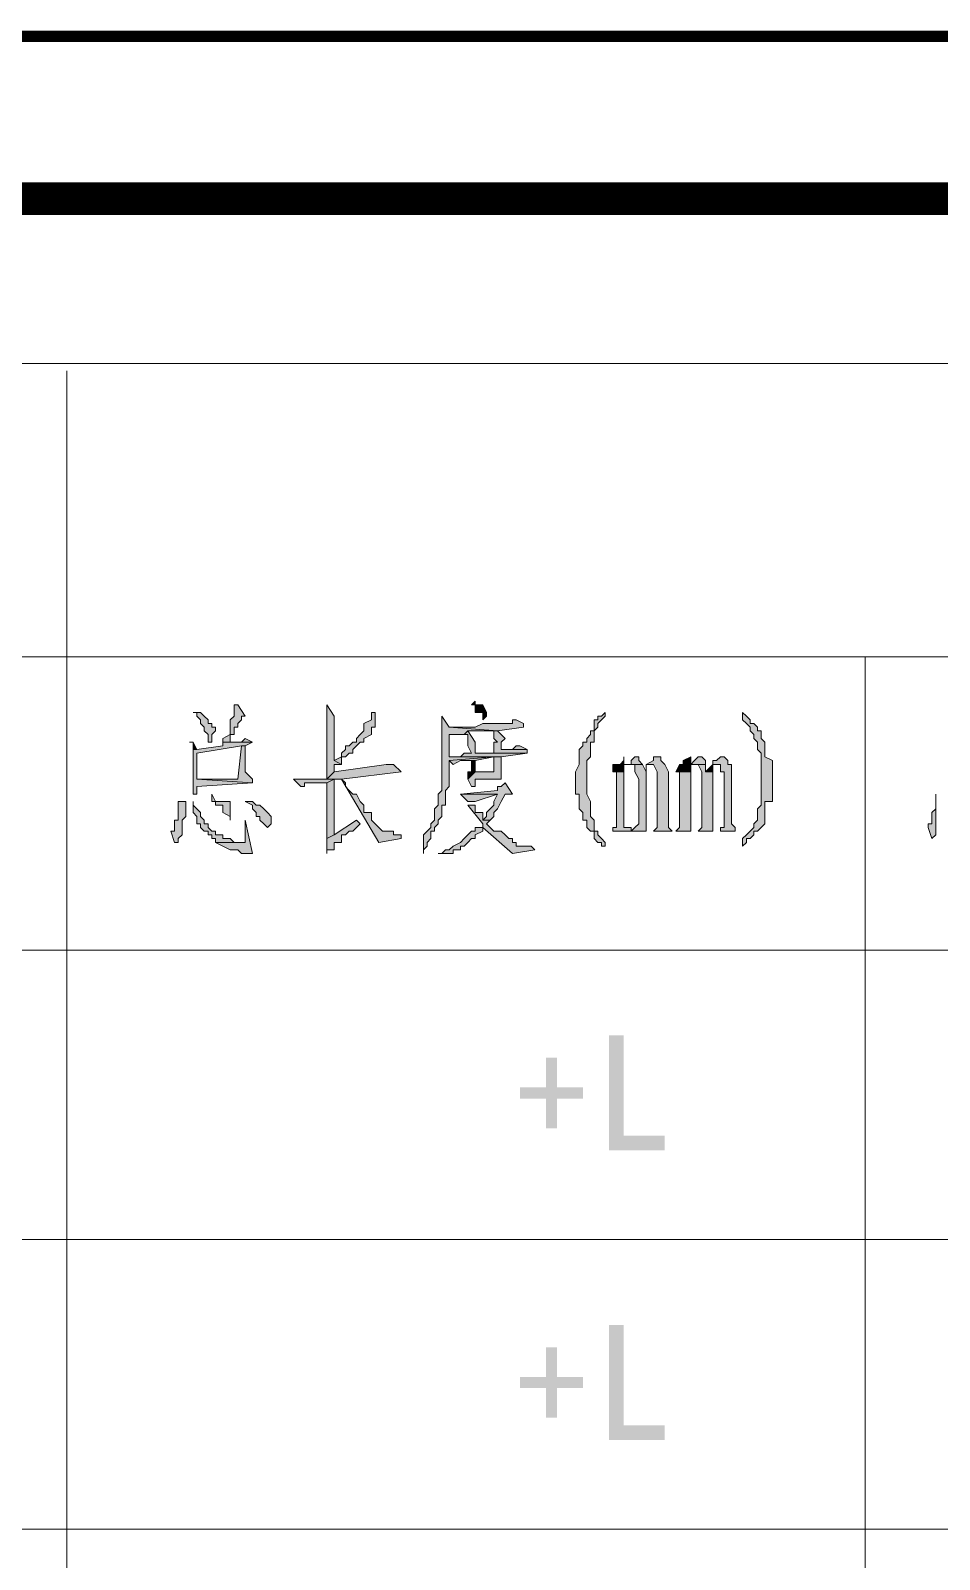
# Model space of a CAD drawing. Extents: x 457 to 4918, y -67 to 391.
# Drawn here: x 2883.9 to 2911.88, y 183.21 to 230.27 of the extents above; entities that cross this region are included whole.
import ezdxf

# ---------------------------------------------------------------- set-up
doc = ezdxf.new("R2010")
doc.units = 0
doc.header["$LTSCALE"] = 40
doc.header["$MEASUREMENT"] = 0
doc.layers.get('0').update_dxf_attribs({"linetype": 'CONTINUOUS'})
doc.layers.add('TK', color=1, linetype='CONTINUOUS')

msp = doc.modelspace()

# ---------------------------------------------------------------- hatches: boundary and pattern name
h = msp.add_hatch(color=0)
h.dxf.hatch_style = 2
h.paths.add_polyline_path([(2890.273, 209.512), (2890.159, 209.512), (2890.159, 209.169), (2890.044, 209.055), (2890.044, 208.826), (2890.044, 208.598), (2889.816, 208.483), (2889.816, 208.369), (2889.816, 208.255), (2889.016, 208.14), (2888.901, 208.14), (2888.901, 207.112), (2888.901, 206.769), (2889.016, 206.769), (2889.016, 206.997), (2890.73, 207.112), (2889.016, 207.226), (2889.016, 208.026), (2890.387, 208.255), (2890.502, 208.255), (2890.73, 208.369), (2889.816, 208.369), (2890.044, 208.369), (2890.044, 208.483), (2890.044, 208.598), (2890.159, 208.598), (2890.159, 208.826), (2890.273, 208.826), (2890.273, 208.941), (2890.387, 209.055), (2890.387, 209.169), (2890.502, 209.169)])
h = msp.add_hatch(color=0)
h.dxf.hatch_style = 2
h.paths.add_polyline_path([(2893.016, 209.512), (2893.016, 207.226), (2893.245, 207.455), (2893.245, 207.683), (2893.473, 207.683), (2893.245, 207.798), (2893.245, 208.941), (2893.245, 209.055), (2893.245, 209.169)])
h = msp.add_hatch(color=0)
h.dxf.hatch_style = 2
h.paths.add_polyline_path([(2897.588, 209.626), (2897.474, 209.512), (2897.588, 209.512), (2897.588, 209.283), (2897.817, 209.283), (2897.817, 209.169), (2897.817, 209.055), (2897.931, 209.169), (2897.931, 209.283), (2897.817, 209.512), (2897.588, 209.512)])
h = msp.add_hatch(color=0)
h.dxf.hatch_style = 2
h.paths.add_polyline_path([(2889.016, 209.283), (2888.901, 209.283), (2889.016, 209.283), (2889.016, 209.169), (2889.13, 209.055), (2889.13, 208.941), (2889.244, 208.826), (2889.244, 208.712), (2889.359, 208.598), (2889.359, 208.369), (2889.473, 208.369), (2889.473, 208.598), (2889.587, 208.712), (2889.587, 208.826), (2889.473, 208.826), (2889.473, 208.941), (2889.359, 208.941), (2889.359, 209.055), (2889.244, 209.169), (2889.13, 209.283)])
h = msp.add_hatch(color=0)
h.dxf.hatch_style = 2
h.paths.add_polyline_path([(2894.502, 209.283), (2894.388, 209.283), (2894.388, 209.169), (2894.388, 209.055), (2894.159, 208.941), (2894.159, 208.826), (2894.159, 208.712), (2894.045, 208.598), (2893.931, 208.483), (2893.931, 208.369), (2893.816, 208.369), (2893.702, 208.255), (2893.588, 208.255), (2893.588, 208.14), (2893.473, 208.026), (2893.473, 207.912), (2893.245, 207.798), (2893.473, 207.683), (2893.473, 207.798), (2893.473, 207.912), (2893.588, 207.912), (2893.702, 208.026), (2893.816, 208.026), (2893.816, 208.14), (2893.931, 208.255), (2894.045, 208.369), (2894.159, 208.369), (2894.159, 208.483), (2894.388, 208.598), (2894.388, 208.712), (2894.388, 208.826), (2894.502, 208.826)])
h = msp.add_hatch(color=0)
h.dxf.hatch_style = 2
h.paths.add_polyline_path([(2896.56, 209.169), (2896.56, 206.883), (2896.445, 206.769), (2896.445, 206.426), (2896.331, 206.312), (2896.331, 205.969), (2896.217, 205.854), (2896.217, 205.74), (2896.102, 205.626), (2895.988, 205.512), (2895.988, 205.283), (2895.988, 205.169), (2895.988, 204.94), (2895.988, 205.054), (2896.102, 205.169), (2896.102, 205.283), (2896.217, 205.397), (2896.217, 205.626), (2896.331, 205.626), (2896.331, 205.74), (2896.445, 205.854), (2896.445, 205.969), (2896.56, 206.083), (2896.56, 206.426), (2896.674, 206.426), (2896.674, 206.883), (2896.788, 206.997), (2896.788, 207.798), (2898.16, 207.912), (2898.388, 207.912), (2896.788, 207.912), (2896.788, 208.598), (2897.245, 208.598), (2897.36, 208.712), (2898.274, 208.712), (2896.788, 208.826)])
h = msp.add_hatch(color=0)
h.dxf.hatch_style = 2
h.paths.add_polyline_path([(2898.846, 209.055), (2898.731, 209.055), (2898.731, 208.941), (2897.817, 208.941), (2897.588, 208.826), (2896.788, 208.826), (2898.274, 208.712), (2899.074, 208.826), (2899.074, 208.941)])
h = msp.add_hatch(color=0)
h.dxf.hatch_style = 2
h.paths.add_polyline_path([(2901.589, 209.283), (2901.474, 209.169), (2901.36, 209.169), (2901.36, 209.055), (2901.246, 209.055), (2901.246, 208.941), (2901.246, 208.826), (2901.246, 208.712), (2901.132, 208.712), (2901.132, 208.598), (2901.017, 208.483), (2901.017, 208.369), (2900.903, 208.369), (2900.903, 208.255), (2900.789, 208.14), (2900.789, 207.683), (2900.674, 207.455), (2900.674, 206.769), (2900.789, 206.769), (2900.789, 206.312), (2900.903, 206.197), (2900.903, 205.969), (2901.017, 205.969), (2901.017, 205.74), (2901.132, 205.626), (2901.246, 205.626), (2901.246, 205.512), (2901.246, 205.397), (2901.36, 205.283), (2901.474, 205.283), (2901.474, 205.169), (2901.589, 205.169), (2901.589, 205.283), (2901.474, 205.397), (2901.36, 205.512), (2901.36, 205.626), (2901.246, 205.626), (2901.246, 205.74), (2901.246, 205.969), (2901.132, 206.083), (2901.132, 206.54), (2901.017, 206.769), (2901.017, 207.798), (2901.132, 207.912), (2901.132, 208.369), (2901.246, 208.369), (2901.246, 208.598), (2901.246, 208.712), (2901.36, 208.826), (2901.36, 208.941), (2901.474, 209.055), (2901.589, 209.169)])
h = msp.add_hatch(color=0)
h.dxf.hatch_style = 2
h.paths.add_polyline_path([(2905.818, 209.283), (2905.818, 209.169), (2905.818, 209.055), (2905.932, 208.941), (2906.046, 208.826), (2906.046, 208.712), (2906.161, 208.598), (2906.161, 208.483), (2906.275, 208.369), (2906.275, 208.14), (2906.389, 208.026), (2906.389, 206.426), (2906.275, 206.312), (2906.275, 205.969), (2906.161, 205.854), (2906.161, 205.74), (2906.046, 205.626), (2905.932, 205.512), (2905.818, 205.397), (2905.818, 205.283), (2905.818, 205.169), (2905.932, 205.283), (2905.932, 205.397), (2906.046, 205.397), (2906.161, 205.512), (2906.161, 205.626), (2906.275, 205.626), (2906.389, 205.74), (2906.504, 205.854), (2906.504, 206.197), (2906.504, 206.54), (2906.732, 206.54), (2906.732, 207.798), (2906.504, 207.912), (2906.504, 208.255), (2906.504, 208.369), (2906.389, 208.483), (2906.389, 208.712), (2906.275, 208.712), (2906.275, 208.826), (2906.161, 208.941), (2906.046, 208.941), (2906.046, 209.055), (2905.932, 209.169)])
h = msp.add_hatch(color=0)
h.dxf.hatch_style = 2
h.paths.add_polyline_path([(2897.36, 208.712), (2897.245, 208.598), (2897.36, 208.598), (2897.36, 208.255), (2897.474, 208.026), (2897.245, 208.026), (2897.131, 207.912), (2896.788, 207.912), (2898.388, 207.912), (2899.188, 208.026), (2897.588, 208.026), (2897.588, 208.369)])
h = msp.add_hatch(color=0)
h.dxf.hatch_style = 2
h.paths.add_polyline_path([(2898.274, 208.712), (2898.16, 208.712), (2898.16, 208.483), (2898.274, 208.369), (2898.16, 208.369), (2898.16, 208.026), (2897.588, 208.026), (2899.188, 208.026), (2899.188, 208.14), (2898.388, 208.14), (2898.388, 208.369), (2898.503, 208.483)])
h = msp.add_hatch(color=0)
h.dxf.hatch_style = 2
h.paths.add_polyline_path([(2888.901, 208.369), (2888.787, 208.369), (2888.901, 208.369), (2888.901, 208.14), (2889.016, 208.14)])
h = msp.add_hatch(color=0)
h.dxf.hatch_style = 2
h.paths.add_polyline_path([(2890.502, 208.255), (2890.387, 208.255), (2890.273, 207.226), (2889.016, 207.226), (2890.73, 207.112), (2890.73, 207.226), (2890.502, 207.455), (2890.502, 207.683), (2890.502, 207.798)])
h = msp.add_hatch(color=0)
h.dxf.hatch_style = 2
h.paths.add_polyline_path([(2890.502, 208.483), (2890.387, 208.369), (2889.816, 208.369), (2890.73, 208.369)])
h = msp.add_hatch(color=0)
h.dxf.hatch_style = 2
h.paths.add_polyline_path([(2898.96, 208.255), (2898.846, 208.255), (2898.731, 208.14), (2898.388, 208.14), (2899.188, 208.14)])
h = msp.add_hatch(color=0)
h.dxf.hatch_style = 2
h.paths.add_polyline_path([(2895.074, 207.683), (2894.845, 207.683), (2893.245, 207.455), (2893.016, 207.226), (2891.988, 207.226), (2893.473, 207.226), (2894.616, 205.283), (2895.302, 205.397), (2895.302, 205.512), (2895.074, 205.512), (2895.074, 205.626), (2894.845, 205.626), (2894.731, 205.626), (2894.616, 205.74), (2894.502, 205.854), (2894.388, 205.969), (2894.388, 206.083), (2894.388, 206.197), (2894.159, 206.197), (2894.159, 206.312), (2894.159, 206.426), (2894.045, 206.54), (2893.931, 206.769), (2893.816, 206.769), (2893.702, 206.883), (2893.588, 206.997), (2893.588, 207.112), (2893.473, 207.226), (2895.302, 207.455)])
h = msp.add_hatch(color=0)
h.dxf.hatch_style = 2
h.paths.add_polyline_path([(2898.16, 207.912), (2896.788, 207.798), (2896.902, 207.683), (2897.131, 207.798), (2897.588, 207.798)])
h = msp.add_hatch(color=0)
h.dxf.hatch_style = 2
h.paths.add_polyline_path([(2898.388, 207.912), (2898.16, 207.912), (2898.16, 207.455), (2897.588, 207.455), (2897.36, 207.226), (2897.474, 206.997), (2897.588, 206.997), (2897.588, 207.226), (2898.388, 207.226)])
h = msp.add_hatch(color=0)
h.dxf.hatch_style = 2
h.paths.add_polyline_path([(2897.588, 207.798), (2897.474, 207.798), (2897.474, 207.455), (2897.36, 207.455), (2897.36, 207.226), (2897.588, 207.455)])
h = msp.add_hatch(color=0)
h.dxf.hatch_style = 2
h.paths.add_polyline_path([(2902.16, 207.912), (2902.16, 207.798), (2902.046, 207.683), (2901.932, 207.683), (2901.817, 207.683), (2901.817, 207.455), (2902.16, 207.455)])
h = msp.add_hatch(color=0)
h.dxf.hatch_style = 2
h.paths.add_polyline_path([(2902.503, 207.912), (2902.389, 207.798), (2902.389, 207.683), (2902.16, 207.683), (2902.16, 207.455), (2901.817, 207.455), (2901.932, 207.455), (2901.932, 205.74), (2901.817, 205.74), (2901.817, 205.626), (2902.389, 205.626), (2902.389, 205.74), (2902.16, 205.74), (2902.16, 207.455), (2902.16, 207.683), (2902.732, 207.683), (2902.617, 207.798), (2902.617, 207.912)])
h = msp.add_hatch(color=0)
h.dxf.hatch_style = 2
h.paths.add_polyline_path([(2902.732, 207.683), (2902.389, 207.683), (2902.503, 207.683), (2902.503, 207.455), (2902.617, 207.226), (2902.617, 205.854), (2902.503, 205.74), (2902.389, 205.626), (2902.846, 205.626), (2902.846, 205.74), (2902.846, 207.455)])
h = msp.add_hatch(color=0)
h.dxf.hatch_style = 2
h.paths.add_polyline_path([(2903.189, 207.912), (2903.075, 207.912), (2903.075, 207.798), (2902.846, 207.683), (2903.075, 207.683), (2903.189, 207.455), (2903.189, 205.74), (2903.075, 205.626), (2903.646, 205.626), (2903.532, 205.74), (2903.532, 207.455), (2903.418, 207.683), (2903.303, 207.798), (2903.303, 207.912)])
h = msp.add_hatch(color=0)
h.dxf.hatch_style = 2
h.paths.add_polyline_path([(2902.846, 207.683), (2902.846, 207.455), (2902.846, 207.683), (2903.075, 207.683)])
h = msp.add_hatch(color=0)
h.dxf.hatch_style = 2
h.paths.add_polyline_path([(2904.218, 207.912), (2903.989, 207.798), (2903.989, 207.683), (2903.875, 207.683), (2903.76, 207.455), (2903.875, 207.455), (2904.218, 207.455)])
h = msp.add_hatch(color=0)
h.dxf.hatch_style = 2
h.paths.add_polyline_path([(2904.561, 207.912), (2904.446, 207.912), (2904.332, 207.798), (2904.218, 207.683), (2904.218, 207.455), (2903.875, 207.455), (2903.875, 205.74), (2903.76, 205.626), (2904.218, 205.626), (2904.218, 205.74), (2904.218, 207.455), (2904.218, 207.683), (2904.675, 207.683), (2904.675, 207.798)])
h = msp.add_hatch(color=0)
h.dxf.hatch_style = 2
h.paths.add_polyline_path([(2904.675, 207.683), (2904.332, 207.683), (2904.446, 207.683), (2904.561, 207.455), (2904.561, 205.74), (2904.446, 205.626), (2904.903, 205.626), (2904.903, 205.74), (2904.903, 207.455), (2904.675, 207.455)])
h = msp.add_hatch(color=0)
h.dxf.hatch_style = 2
h.paths.add_polyline_path([(2904.903, 207.683), (2904.675, 207.455), (2904.903, 207.455), (2904.903, 207.683), (2905.018, 207.683)])
h = msp.add_hatch(color=0)
h.dxf.hatch_style = 2
h.paths.add_polyline_path([(2905.132, 207.912), (2905.018, 207.798), (2904.903, 207.798), (2904.903, 207.683), (2905.132, 207.683), (2905.132, 207.455), (2905.246, 207.455), (2905.246, 205.74), (2905.132, 205.74), (2905.132, 205.626), (2905.589, 205.626), (2905.589, 205.74), (2905.475, 205.854), (2905.475, 207.683), (2905.361, 207.683), (2905.361, 207.798), (2905.246, 207.912)])
h = msp.add_hatch(color=0)
h.dxf.hatch_style = 2
h.paths.add_polyline_path([(2891.988, 207.226), (2892.216, 206.997), (2892.33, 206.997), (2892.33, 207.112), (2893.016, 207.112), (2893.245, 207.226), (2893.473, 207.226)])
h = msp.add_hatch(color=0)
h.dxf.hatch_style = 2
h.paths.add_polyline_path([(2893.245, 207.226), (2893.016, 207.112), (2893.016, 205.397), (2893.245, 205.512)])
h = msp.add_hatch(color=0)
h.dxf.hatch_style = 2
h.paths.add_polyline_path([(2898.503, 207.112), (2898.388, 206.997), (2898.274, 206.997), (2898.274, 206.883), (2897.131, 206.769), (2898.274, 206.769), (2898.16, 206.54), (2898.16, 206.426), (2898.045, 206.312), (2897.931, 206.197), (2897.931, 206.083), (2897.817, 205.969), (2898.045, 205.969), (2898.16, 206.083), (2898.16, 206.197), (2898.274, 206.312), (2898.388, 206.54), (2898.503, 206.769), (2898.617, 206.769), (2898.731, 206.769)])
h = msp.add_hatch(color=0)
h.dxf.hatch_style = 2
h.paths.add_polyline_path([(2889.473, 206.769), (2889.473, 206.54), (2889.587, 206.54), (2889.587, 206.426), (2889.816, 206.426), (2889.816, 206.312), (2889.816, 206.197), (2890.044, 206.083), (2890.044, 205.969), (2890.044, 206.312), (2890.044, 206.426), (2890.044, 206.54), (2889.816, 206.54), (2889.587, 206.54)])
h = msp.add_hatch(color=0)
h.dxf.hatch_style = 2
h.paths.add_polyline_path([(2897.131, 206.769), (2897.36, 206.54), (2897.588, 206.54), (2898.274, 206.769)])
h = msp.add_hatch(color=0)
h.dxf.hatch_style = 2
h.paths.add_polyline_path([(2911.761, 206.769), (2911.761, 206.312), (2911.647, 206.197), (2911.647, 205.854), (2911.533, 205.854), (2911.533, 205.74), (2911.647, 205.397), (2911.761, 205.512), (2911.761, 205.626)])
h = msp.add_hatch(color=0)
h.dxf.hatch_style = 2
h.paths.add_polyline_path([(2888.673, 206.54), (2888.559, 206.54), (2888.444, 206.54), (2888.444, 205.969), (2888.33, 205.969), (2888.33, 205.626), (2888.216, 205.626), (2888.33, 205.283), (2888.444, 205.283), (2888.444, 205.397), (2888.559, 205.512), (2888.559, 205.969), (2888.673, 206.083)])
h = msp.add_hatch(color=0)
h.dxf.hatch_style = 2
h.paths.add_polyline_path([(2888.901, 206.54), (2888.901, 206.426), (2888.901, 206.312), (2888.901, 206.197), (2889.016, 206.083), (2889.016, 205.854), (2889.13, 205.854), (2889.13, 205.74), (2889.244, 205.626), (2889.359, 205.626), (2889.359, 205.512), (2889.473, 205.512), (2889.473, 205.397), (2889.587, 205.397), (2889.587, 205.283), (2890.502, 205.283), (2890.159, 205.283), (2890.044, 205.397), (2889.816, 205.397), (2889.816, 205.512), (2889.587, 205.512), (2889.587, 205.626), (2889.473, 205.626), (2889.359, 205.74), (2889.359, 205.854), (2889.244, 205.854), (2889.244, 205.969), (2889.13, 206.083), (2889.13, 206.197), (2889.016, 206.312), (2888.901, 206.426)])
h = msp.add_hatch(color=0)
h.dxf.hatch_style = 2
h.paths.add_polyline_path([(2890.502, 206.54), (2890.73, 206.426), (2890.73, 206.312), (2890.845, 206.197), (2890.845, 206.083), (2890.959, 206.083), (2890.959, 205.969), (2891.073, 205.854), (2891.187, 205.74), (2891.302, 205.854), (2891.302, 206.083), (2891.187, 206.197), (2891.073, 206.312), (2890.959, 206.426), (2890.845, 206.426), (2890.73, 206.54)])
h = msp.add_hatch(color=0)
h.dxf.hatch_style = 2
h.paths.add_polyline_path([(2897.588, 206.426), (2897.36, 206.426), (2897.817, 205.854), (2897.817, 205.74), (2897.588, 205.74), (2897.817, 205.74), (2898.731, 204.94), (2899.417, 205.054), (2899.303, 205.169), (2898.846, 205.169), (2898.846, 205.283), (2898.731, 205.283), (2898.731, 205.397), (2898.617, 205.397), (2898.503, 205.512), (2898.388, 205.626), (2898.274, 205.626), (2898.16, 205.626), (2898.045, 205.74), (2897.931, 205.854), (2898.045, 205.969), (2897.817, 205.969), (2897.817, 206.083), (2897.817, 206.197), (2897.588, 206.197), (2897.588, 206.312)])
h = msp.add_hatch(color=0)
h.dxf.hatch_style = 2
h.paths.add_polyline_path([(2890.502, 205.969), (2890.502, 205.283), (2889.587, 205.283), (2889.816, 205.169), (2890.044, 205.054), (2890.273, 205.054), (2890.387, 204.94), (2890.73, 204.94)])
h = msp.add_hatch(color=0)
h.dxf.hatch_style = 2
h.paths.add_polyline_path([(2893.931, 205.969), (2893.245, 205.512), (2893.016, 205.397), (2893.016, 205.283), (2893.016, 204.94), (2893.016, 205.054), (2893.245, 205.054), (2893.245, 205.169), (2893.245, 205.283), (2893.473, 205.283), (2893.473, 205.397), (2893.473, 205.512), (2893.588, 205.512), (2893.702, 205.626), (2893.816, 205.626), (2893.931, 205.74), (2894.045, 205.854)])
h = msp.add_hatch(color=0)
h.dxf.hatch_style = 2
h.paths.add_polyline_path([(2897.588, 205.74), (2897.588, 205.626), (2897.474, 205.626), (2897.36, 205.512), (2897.245, 205.397), (2897.131, 205.283), (2896.902, 205.169), (2896.788, 205.054), (2896.674, 205.054), (2896.56, 204.94), (2896.445, 204.94), (2896.674, 204.94), (2896.788, 204.94), (2896.902, 204.94), (2896.902, 205.054), (2897.131, 205.054), (2897.131, 205.169), (2897.245, 205.169), (2897.36, 205.283), (2897.474, 205.397), (2897.588, 205.397), (2897.588, 205.512), (2897.817, 205.626), (2897.817, 205.74)])
h = msp.add_hatch(color=0)
h.dxf.hatch_style = 2
h.paths.add_polyline_path([(2901.703, 195.796), (2901.703, 199.339), (2902.16, 199.339), (2902.16, 196.253), (2903.418, 196.253), (2903.418, 195.796)])
h = msp.add_hatch(color=0)
h.dxf.hatch_style = 2
h.paths.add_polyline_path([(2899.76, 197.396), (2898.96, 197.396), (2898.96, 197.739), (2899.76, 197.739), (2899.76, 198.654), (2900.103, 198.654), (2900.103, 197.739), (2900.903, 197.739), (2900.903, 197.396), (2900.103, 197.396), (2900.103, 196.482), (2899.76, 196.482)])
h = msp.add_hatch(color=0)
h.dxf.hatch_style = 2
h.paths.add_polyline_path([(2901.703, 186.881), (2901.703, 190.424), (2902.16, 190.424), (2902.16, 187.338), (2903.418, 187.338), (2903.418, 186.881)])
h = msp.add_hatch(color=0)
h.dxf.hatch_style = 2
h.paths.add_polyline_path([(2899.76, 188.481), (2898.96, 188.481), (2898.96, 188.824), (2899.76, 188.824), (2899.76, 189.738), (2900.103, 189.738), (2900.103, 188.824), (2900.903, 188.824), (2900.903, 188.481), (2900.103, 188.481), (2900.103, 187.566), (2899.76, 187.566)])

# ---------------------------------------------------------------- linework, layer by layer
at = {"const_width": 0.35}
msp.add_lwpolyline([(2520.536, -66.9), (2940.536, -66.9), (2940.536, 230.1), (2520.536, 230.1)], close=True, dxfattribs=at)
at = {"color": 0, "lineweight": 5}
for points in [[(2890.273, 209.512), (2890.159, 209.512), (2890.159, 209.169), (2890.044, 209.055), (2890.044, 208.826), (2890.044, 208.598), (2889.816, 208.483), (2889.816, 208.369), (2889.816, 208.255), (2889.016, 208.14), (2888.901, 208.14), (2888.901, 207.112), (2888.901, 206.769), (2889.016, 206.769), (2889.016, 206.997), (2890.73, 207.112), (2889.016, 207.226), (2889.016, 208.026), (2890.387, 208.255), (2890.502, 208.255), (2890.73, 208.369), (2889.816, 208.369), (2890.044, 208.369), (2890.044, 208.483), (2890.044, 208.598), (2890.159, 208.598), (2890.159, 208.826), (2890.273, 208.826), (2890.273, 208.941), (2890.387, 209.055), (2890.387, 209.169), (2890.502, 209.169)], [(2893.016, 209.512), (2893.016, 207.226), (2893.245, 207.455), (2893.245, 207.683), (2893.473, 207.683), (2893.245, 207.798), (2893.245, 208.941), (2893.245, 209.055), (2893.245, 209.169)], [(2897.588, 209.626), (2897.474, 209.512), (2897.588, 209.512), (2897.588, 209.283), (2897.817, 209.283), (2897.817, 209.169), (2897.817, 209.055), (2897.931, 209.169), (2897.931, 209.283), (2897.817, 209.512), (2897.588, 209.512)], [(2889.016, 209.283), (2888.901, 209.283), (2889.016, 209.283), (2889.016, 209.169), (2889.13, 209.055), (2889.13, 208.941), (2889.244, 208.826), (2889.244, 208.712), (2889.359, 208.598), (2889.359, 208.369), (2889.473, 208.369), (2889.473, 208.598), (2889.587, 208.712), (2889.587, 208.826), (2889.473, 208.826), (2889.473, 208.941), (2889.359, 208.941), (2889.359, 209.055), (2889.244, 209.169), (2889.13, 209.283)], [(2894.502, 209.283), (2894.388, 209.283), (2894.388, 209.169), (2894.388, 209.055), (2894.159, 208.941), (2894.159, 208.826), (2894.159, 208.712), (2894.045, 208.598), (2893.931, 208.483), (2893.931, 208.369), (2893.816, 208.369), (2893.702, 208.255), (2893.588, 208.255), (2893.588, 208.14), (2893.473, 208.026), (2893.473, 207.912), (2893.245, 207.798), (2893.473, 207.683), (2893.473, 207.798), (2893.473, 207.912), (2893.588, 207.912), (2893.702, 208.026), (2893.816, 208.026), (2893.816, 208.14), (2893.931, 208.255), (2894.045, 208.369), (2894.159, 208.369), (2894.159, 208.483), (2894.388, 208.598), (2894.388, 208.712), (2894.388, 208.826), (2894.502, 208.826)], [(2896.56, 209.169), (2896.56, 206.883), (2896.445, 206.769), (2896.445, 206.426), (2896.331, 206.312), (2896.331, 205.969), (2896.217, 205.854), (2896.217, 205.74), (2896.102, 205.626), (2895.988, 205.512), (2895.988, 205.283), (2895.988, 205.169), (2895.988, 204.94), (2895.988, 205.054), (2896.102, 205.169), (2896.102, 205.283), (2896.217, 205.397), (2896.217, 205.626), (2896.331, 205.626), (2896.331, 205.74), (2896.445, 205.854), (2896.445, 205.969), (2896.56, 206.083), (2896.56, 206.426), (2896.674, 206.426), (2896.674, 206.883), (2896.788, 206.997), (2896.788, 207.798), (2898.16, 207.912), (2898.388, 207.912), (2896.788, 207.912), (2896.788, 208.598), (2897.245, 208.598), (2897.36, 208.712), (2898.274, 208.712), (2896.788, 208.826)], [(2898.846, 209.055), (2898.731, 209.055), (2898.731, 208.941), (2897.817, 208.941), (2897.588, 208.826), (2896.788, 208.826), (2898.274, 208.712), (2899.074, 208.826), (2899.074, 208.941)], [(2901.589, 209.283), (2901.474, 209.169), (2901.36, 209.169), (2901.36, 209.055), (2901.246, 209.055), (2901.246, 208.941), (2901.246, 208.826), (2901.246, 208.712), (2901.132, 208.712), (2901.132, 208.598), (2901.017, 208.483), (2901.017, 208.369), (2900.903, 208.369), (2900.903, 208.255), (2900.789, 208.14), (2900.789, 207.683), (2900.674, 207.455), (2900.674, 206.769), (2900.789, 206.769), (2900.789, 206.312), (2900.903, 206.197), (2900.903, 205.969), (2901.017, 205.969), (2901.017, 205.74), (2901.132, 205.626), (2901.246, 205.626), (2901.246, 205.512), (2901.246, 205.397), (2901.36, 205.283), (2901.474, 205.283), (2901.474, 205.169), (2901.589, 205.169), (2901.589, 205.283), (2901.474, 205.397), (2901.36, 205.512), (2901.36, 205.626), (2901.246, 205.626), (2901.246, 205.74), (2901.246, 205.969), (2901.132, 206.083), (2901.132, 206.54), (2901.017, 206.769), (2901.017, 207.798), (2901.132, 207.912), (2901.132, 208.369), (2901.246, 208.369), (2901.246, 208.598), (2901.246, 208.712), (2901.36, 208.826), (2901.36, 208.941), (2901.474, 209.055), (2901.589, 209.169)], [(2905.818, 209.283), (2905.818, 209.169), (2905.818, 209.055), (2905.932, 208.941), (2906.046, 208.826), (2906.046, 208.712), (2906.161, 208.598), (2906.161, 208.483), (2906.275, 208.369), (2906.275, 208.14), (2906.389, 208.026), (2906.389, 206.426), (2906.275, 206.312), (2906.275, 205.969), (2906.161, 205.854), (2906.161, 205.74), (2906.046, 205.626), (2905.932, 205.512), (2905.818, 205.397), (2905.818, 205.283), (2905.818, 205.169), (2905.932, 205.283), (2905.932, 205.397), (2906.046, 205.397), (2906.161, 205.512), (2906.161, 205.626), (2906.275, 205.626), (2906.389, 205.74), (2906.504, 205.854), (2906.504, 206.197), (2906.504, 206.54), (2906.732, 206.54), (2906.732, 207.798), (2906.504, 207.912), (2906.504, 208.255), (2906.504, 208.369), (2906.389, 208.483), (2906.389, 208.712), (2906.275, 208.712), (2906.275, 208.826), (2906.161, 208.941), (2906.046, 208.941), (2906.046, 209.055), (2905.932, 209.169)], [(2897.36, 208.712), (2897.245, 208.598), (2897.36, 208.598), (2897.36, 208.255), (2897.474, 208.026), (2897.245, 208.026), (2897.131, 207.912), (2896.788, 207.912), (2898.388, 207.912), (2899.188, 208.026), (2897.588, 208.026), (2897.588, 208.369)], [(2898.274, 208.712), (2898.16, 208.712), (2898.16, 208.483), (2898.274, 208.369), (2898.16, 208.369), (2898.16, 208.026), (2897.588, 208.026), (2899.188, 208.026), (2899.188, 208.14), (2898.388, 208.14), (2898.388, 208.369), (2898.503, 208.483)], [(2888.901, 208.369), (2888.787, 208.369), (2888.901, 208.369), (2888.901, 208.14), (2889.016, 208.14)], [(2890.502, 208.255), (2890.387, 208.255), (2890.273, 207.226), (2889.016, 207.226), (2890.73, 207.112), (2890.73, 207.226), (2890.502, 207.455), (2890.502, 207.683), (2890.502, 207.798)], [(2890.502, 208.483), (2890.387, 208.369), (2889.816, 208.369), (2890.73, 208.369)], [(2898.96, 208.255), (2898.846, 208.255), (2898.731, 208.14), (2898.388, 208.14), (2899.188, 208.14)], [(2895.074, 207.683), (2894.845, 207.683), (2893.245, 207.455), (2893.016, 207.226), (2891.988, 207.226), (2893.473, 207.226), (2894.616, 205.283), (2895.302, 205.397), (2895.302, 205.512), (2895.074, 205.512), (2895.074, 205.626), (2894.845, 205.626), (2894.731, 205.626), (2894.616, 205.74), (2894.502, 205.854), (2894.388, 205.969), (2894.388, 206.083), (2894.388, 206.197), (2894.159, 206.197), (2894.159, 206.312), (2894.159, 206.426), (2894.045, 206.54), (2893.931, 206.769), (2893.816, 206.769), (2893.702, 206.883), (2893.588, 206.997), (2893.588, 207.112), (2893.473, 207.226), (2895.302, 207.455)], [(2898.16, 207.912), (2896.788, 207.798), (2896.902, 207.683), (2897.131, 207.798), (2897.588, 207.798)], [(2898.388, 207.912), (2898.16, 207.912), (2898.16, 207.455), (2897.588, 207.455), (2897.36, 207.226), (2897.474, 206.997), (2897.588, 206.997), (2897.588, 207.226), (2898.388, 207.226)], [(2897.588, 207.798), (2897.474, 207.798), (2897.474, 207.455), (2897.36, 207.455), (2897.36, 207.226), (2897.588, 207.455)], [(2902.16, 207.912), (2902.16, 207.798), (2902.046, 207.683), (2901.932, 207.683), (2901.817, 207.683), (2901.817, 207.455), (2902.16, 207.455)], [(2902.503, 207.912), (2902.389, 207.798), (2902.389, 207.683), (2902.16, 207.683), (2902.16, 207.455), (2901.817, 207.455), (2901.932, 207.455), (2901.932, 205.74), (2901.817, 205.74), (2901.817, 205.626), (2902.389, 205.626), (2902.389, 205.74), (2902.16, 205.74), (2902.16, 207.455), (2902.16, 207.683), (2902.732, 207.683), (2902.617, 207.798), (2902.617, 207.912)], [(2902.732, 207.683), (2902.389, 207.683), (2902.503, 207.683), (2902.503, 207.455), (2902.617, 207.226), (2902.617, 205.854), (2902.503, 205.74), (2902.389, 205.626), (2902.846, 205.626), (2902.846, 205.74), (2902.846, 207.455)], [(2903.189, 207.912), (2903.075, 207.912), (2903.075, 207.798), (2902.846, 207.683), (2903.075, 207.683), (2903.189, 207.455), (2903.189, 205.74), (2903.075, 205.626), (2903.646, 205.626), (2903.532, 205.74), (2903.532, 207.455), (2903.418, 207.683), (2903.303, 207.798), (2903.303, 207.912)], [(2902.846, 207.683), (2902.846, 207.455), (2902.846, 207.683), (2903.075, 207.683)], [(2904.218, 207.912), (2903.989, 207.798), (2903.989, 207.683), (2903.875, 207.683), (2903.76, 207.455), (2903.875, 207.455), (2904.218, 207.455)], [(2904.561, 207.912), (2904.446, 207.912), (2904.332, 207.798), (2904.218, 207.683), (2904.218, 207.455), (2903.875, 207.455), (2903.875, 205.74), (2903.76, 205.626), (2904.218, 205.626), (2904.218, 205.74), (2904.218, 207.455), (2904.218, 207.683), (2904.675, 207.683), (2904.675, 207.798)], [(2904.675, 207.683), (2904.332, 207.683), (2904.446, 207.683), (2904.561, 207.455), (2904.561, 205.74), (2904.446, 205.626), (2904.903, 205.626), (2904.903, 205.74), (2904.903, 207.455), (2904.675, 207.455)], [(2904.903, 207.683), (2904.675, 207.455), (2904.903, 207.455), (2904.903, 207.683), (2905.018, 207.683)], [(2905.132, 207.912), (2905.018, 207.798), (2904.903, 207.798), (2904.903, 207.683), (2905.132, 207.683), (2905.132, 207.455), (2905.246, 207.455), (2905.246, 205.74), (2905.132, 205.74), (2905.132, 205.626), (2905.589, 205.626), (2905.589, 205.74), (2905.475, 205.854), (2905.475, 207.683), (2905.361, 207.683), (2905.361, 207.798), (2905.246, 207.912)], [(2891.988, 207.226), (2892.216, 206.997), (2892.33, 206.997), (2892.33, 207.112), (2893.016, 207.112), (2893.245, 207.226), (2893.473, 207.226)], [(2893.245, 207.226), (2893.016, 207.112), (2893.016, 205.397), (2893.245, 205.512)], [(2898.503, 207.112), (2898.388, 206.997), (2898.274, 206.997), (2898.274, 206.883), (2897.131, 206.769), (2898.274, 206.769), (2898.16, 206.54), (2898.16, 206.426), (2898.045, 206.312), (2897.931, 206.197), (2897.931, 206.083), (2897.817, 205.969), (2898.045, 205.969), (2898.16, 206.083), (2898.16, 206.197), (2898.274, 206.312), (2898.388, 206.54), (2898.503, 206.769), (2898.617, 206.769), (2898.731, 206.769)], [(2889.473, 206.769), (2889.473, 206.54), (2889.587, 206.54), (2889.587, 206.426), (2889.816, 206.426), (2889.816, 206.312), (2889.816, 206.197), (2890.044, 206.083), (2890.044, 205.969), (2890.044, 206.312), (2890.044, 206.426), (2890.044, 206.54), (2889.816, 206.54), (2889.587, 206.54)], [(2897.131, 206.769), (2897.36, 206.54), (2897.588, 206.54), (2898.274, 206.769)], [(2911.761, 206.769), (2911.761, 206.312), (2911.647, 206.197), (2911.647, 205.854), (2911.533, 205.854), (2911.533, 205.74), (2911.647, 205.397), (2911.761, 205.512), (2911.761, 205.626)], [(2888.673, 206.54), (2888.559, 206.54), (2888.444, 206.54), (2888.444, 205.969), (2888.33, 205.969), (2888.33, 205.626), (2888.216, 205.626), (2888.33, 205.283), (2888.444, 205.283), (2888.444, 205.397), (2888.559, 205.512), (2888.559, 205.969), (2888.673, 206.083)], [(2888.901, 206.54), (2888.901, 206.426), (2888.901, 206.312), (2888.901, 206.197), (2889.016, 206.083), (2889.016, 205.854), (2889.13, 205.854), (2889.13, 205.74), (2889.244, 205.626), (2889.359, 205.626), (2889.359, 205.512), (2889.473, 205.512), (2889.473, 205.397), (2889.587, 205.397), (2889.587, 205.283), (2890.502, 205.283), (2890.159, 205.283), (2890.044, 205.397), (2889.816, 205.397), (2889.816, 205.512), (2889.587, 205.512), (2889.587, 205.626), (2889.473, 205.626), (2889.359, 205.74), (2889.359, 205.854), (2889.244, 205.854), (2889.244, 205.969), (2889.13, 206.083), (2889.13, 206.197), (2889.016, 206.312), (2888.901, 206.426)], [(2890.502, 206.54), (2890.73, 206.426), (2890.73, 206.312), (2890.845, 206.197), (2890.845, 206.083), (2890.959, 206.083), (2890.959, 205.969), (2891.073, 205.854), (2891.187, 205.74), (2891.302, 205.854), (2891.302, 206.083), (2891.187, 206.197), (2891.073, 206.312), (2890.959, 206.426), (2890.845, 206.426), (2890.73, 206.54)], [(2897.588, 206.426), (2897.36, 206.426), (2897.817, 205.854), (2897.817, 205.74), (2897.588, 205.74), (2897.817, 205.74), (2898.731, 204.94), (2899.417, 205.054), (2899.303, 205.169), (2898.846, 205.169), (2898.846, 205.283), (2898.731, 205.283), (2898.731, 205.397), (2898.617, 205.397), (2898.503, 205.512), (2898.388, 205.626), (2898.274, 205.626), (2898.16, 205.626), (2898.045, 205.74), (2897.931, 205.854), (2898.045, 205.969), (2897.817, 205.969), (2897.817, 206.083), (2897.817, 206.197), (2897.588, 206.197), (2897.588, 206.312)], [(2890.502, 205.969), (2890.502, 205.283), (2889.587, 205.283), (2889.816, 205.169), (2890.044, 205.054), (2890.273, 205.054), (2890.387, 204.94), (2890.73, 204.94)], [(2893.931, 205.969), (2893.245, 205.512), (2893.016, 205.397), (2893.016, 205.283), (2893.016, 204.94), (2893.016, 205.054), (2893.245, 205.054), (2893.245, 205.169), (2893.245, 205.283), (2893.473, 205.283), (2893.473, 205.397), (2893.473, 205.512), (2893.588, 205.512), (2893.702, 205.626), (2893.816, 205.626), (2893.931, 205.74), (2894.045, 205.854)], [(2897.588, 205.74), (2897.588, 205.626), (2897.474, 205.626), (2897.36, 205.512), (2897.245, 205.397), (2897.131, 205.283), (2896.902, 205.169), (2896.788, 205.054), (2896.674, 205.054), (2896.56, 204.94), (2896.445, 204.94), (2896.674, 204.94), (2896.788, 204.94), (2896.902, 204.94), (2896.902, 205.054), (2897.131, 205.054), (2897.131, 205.169), (2897.245, 205.169), (2897.36, 205.283), (2897.474, 205.397), (2897.588, 205.397), (2897.588, 205.512), (2897.817, 205.626), (2897.817, 205.74)]]:
    msp.add_lwpolyline(points, close=True, dxfattribs=at)
at = {"color": 0, "lineweight": 9}
for points in [[(2721.338, 220.028), (2721.338, 220.028), (2931.421, 220.028), (2931.421, 220.028)], [(2885.015, 138.646), (2885.015, 138.646), (2885.015, 219.799), (2885.015, 219.799)], [(2766.486, 210.998), (2766.486, 210.998), (2931.421, 210.998), (2931.421, 210.998)], [(2909.59, 138.646), (2909.59, 138.646), (2909.59, 210.998), (2909.59, 210.998)], [(2721.338, 201.968), (2721.338, 201.968), (2931.421, 201.968), (2931.421, 201.968)], [(2721.338, 193.053), (2721.338, 193.053), (2931.421, 193.053), (2931.421, 193.053)], [(2721.338, 193.053), (2721.338, 193.053), (2931.421, 193.053), (2931.421, 193.053)], [(2721.338, 184.137), (2721.338, 184.137), (2931.421, 184.137), (2931.421, 184.137)]]:
    msp.add_open_spline(points, degree=3, dxfattribs=at)
at = {"layer": 'TK', "const_width": 1}
msp.add_lwpolyline([(2545.536, -61.9), (2935.536, -61.9), (2935.536, 225.1), (2545.536, 225.1)], close=True, dxfattribs=at)

doc.saveas('drawing.dxf')
